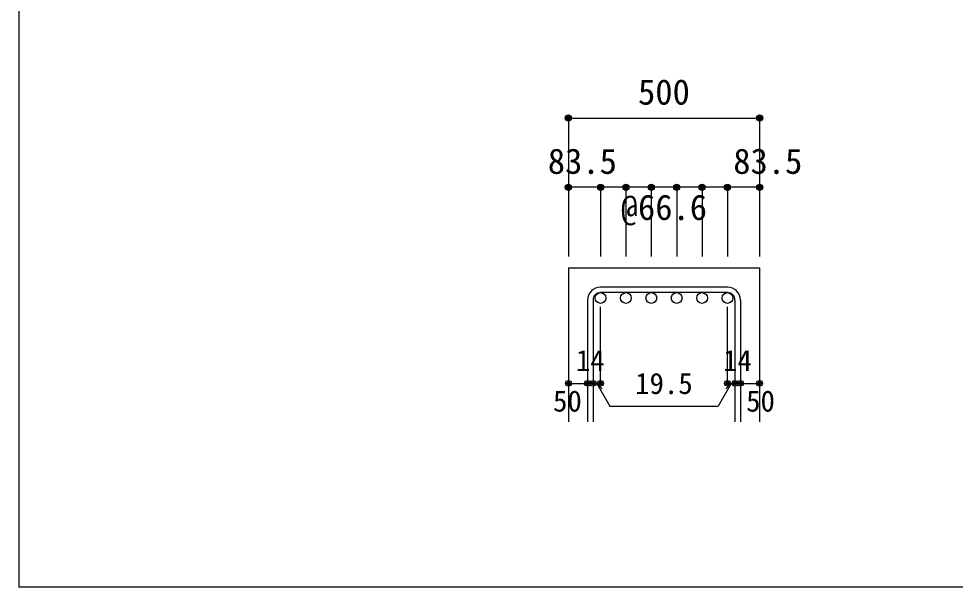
# Model space of a CAD drawing. Units: millimetres at full size, sheet at 1:30; details may follow other scales. Extents: x -5973 to 5954, y -4195 to 4201.
# Drawn here: x -5973 to -3539, y -4195 to -2717 of the extents above; entities that cross this region are included whole.
import ezdxf
from ezdxf.enums import TextEntityAlignment as Align

# ---------------------------------------------------------------- set-up
doc = ezdxf.new("R2010")
doc.units = ezdxf.units.MM
doc.header["$LTSCALE"] = 30
doc.header["$PDMODE"] = 32
doc.header["$PDSIZE"] = 15
for name, color, linetype in [('0-1', 2, 'Continuous'), ('0-5', 7, 'Continuous'), ('0-6', 7, 'Continuous'), ('0-D', 4, 'Continuous'), ('F-0_枠', 6, 'Continuous')]:
    doc.layers.add(name, color=color, linetype=linetype)
doc.styles.add('ＭＳ ゴシック', font='')
doc.styles.get('ＭＳ ゴシック').set_extended_font_data('MS Gothic')

msp = doc.modelspace()

# ---------------------------------------------------------------- linework, layer by layer
at = {"layer": '0-1'}
for p, q in [((-4544.3, -3364.89), (-4544.3, -3764.89)), ((-4544.3, -3364.89), (-4047.3, -3364.89)), ((-4047.3, -3364.89), (-4047.3, -3764.89))]:
    msp.add_line(p, q, dxfattribs=at)
at = {"layer": '0-5', "color": 3}
for centre in [(-4460.8, -3442.89), (-4394.8, -3442.89), (-4328.8, -3442.89), (-4262.8, -3442.89), (-4196.8, -3442.89), (-4130.8, -3442.89)]:
    msp.add_circle(centre, 14, dxfattribs=at)
at = {"layer": '0-6'}
for p, q in [((-4130.8, -3414.89), (-4460.8, -3414.89)), ((-4130.8, -3428.89), (-4460.8, -3428.89)), ((-4494.3, -3448.39), (-4494.3, -3764.89)), ((-4480.3, -3448.39), (-4480.3, -3764.89)), ((-4111.3, -3448.39), (-4111.3, -3764.89)), ((-4097.3, -3448.39), (-4097.3, -3764.89))]:
    msp.add_line(p, q, dxfattribs=at)
for centre, radius, start, end in [((-4460.8, -3448.39), 33.5, 90, 180), ((-4460.8, -3448.39), 19.5, 90, 180), ((-4130.8, -3448.39), 33.5, 0, 90), ((-4130.8, -3448.39), 19.5, 0, 90)]:
    msp.add_arc(centre, radius, start, end, dxfattribs=at)
at = {"layer": '0-D'}
for p, q in [((-4544.3, -2974.89), (-4047.3, -2974.89)), ((-4544.3, -2974.89), (-4544.3, -3154.89)), ((-4544.3, -2974.89), (-4047.3, -2974.89)), ((-4047.3, -2974.89), (-4047.3, -3154.89)), ((-4460.8, -3154.89), (-4544.3, -3154.89)), ((-4544.3, -3154.89), (-4544.3, -3334.89)), ((-4295.8, -3154.89), (-4460.8, -3154.89)), ((-4460.8, -3154.89), (-4460.8, -3334.89)), ((-4394.8, -3154.89), (-4394.8, -3334.89)), ((-4328.8, -3154.89), (-4328.8, -3334.89)), ((-4130.8, -3154.89), (-4295.8, -3154.89)), ((-4262.8, -3154.89), (-4262.8, -3334.89)), ((-4196.8, -3154.89), (-4196.8, -3334.89)), ((-4047.3, -3154.89), (-4130.8, -3154.89)), ((-4130.8, -3154.89), (-4130.8, -3334.89)), ((-4047.3, -3154.89), (-4047.3, -3334.89)), ((-4460.8, -3664.89), (-4460.8, -3465.56)), ((-4130.8, -3664.89), (-4130.8, -3465.56)), ((-4544.3, -3664.89), (-4494.3, -3664.89)), ((-4494.3, -3664.89), (-4460.8, -3664.89)), ((-4470.55, -3664.89), (-4456.41, -3679.04)), ((-4470.55, -3664.89), (-4436.33, -3724.17)), ((-4121.05, -3664.89), (-4155.27, -3724.17)), ((-4121.05, -3664.89), (-4135.19, -3679.04)), ((-4130.8, -3664.89), (-4047.3, -3664.89)), ((-4111.3, -3664.89), (-4097.3, -3664.89)), ((-4436.33, -3724.17), (-4155.27, -3724.17))]:
    msp.add_line(p, q, dxfattribs=at)
msp.add_lwpolyline([(-4047.3, -2974.89), (-4047.3, -3154.89), (-4047.3, -3334.89)], dxfattribs=at)
for centre, radius in [((-4544.3, -2974.89), 8), ((-4544.3, -2974.89), 7.2), ((-4544.3, -2974.89), 6.4), ((-4544.3, -2974.89), 5.6), ((-4047.3, -2974.89), 8), ((-4047.3, -2974.89), 7.2), ((-4047.3, -2974.89), 6.4), ((-4047.3, -2974.89), 5.6), ((-4544.3, -2974.89), 4.8), ((-4544.3, -2974.89), 4), ((-4544.3, -2974.89), 3.2), ((-4544.3, -2974.89), 2.4), ((-4544.3, -2974.89), 1.6), ((-4544.3, -2974.89), 0.8), ((-4047.3, -2974.89), 4.8), ((-4047.3, -2974.89), 4), ((-4047.3, -2974.89), 3.2), ((-4047.3, -2974.89), 2.4), ((-4047.3, -2974.89), 1.6), ((-4047.3, -2974.89), 0.8), ((-4544.3, -3154.89), 8), ((-4544.3, -3154.89), 7.2), ((-4544.3, -3154.89), 6.4), ((-4544.3, -3154.89), 5.6), ((-4544.3, -3154.89), 4.8), ((-4544.3, -3154.89), 4), ((-4544.3, -3154.89), 3.2), ((-4544.3, -3154.89), 2.4), ((-4544.3, -3154.89), 1.6), ((-4544.3, -3154.89), 0.8), ((-4460.8, -3154.89), 8), ((-4460.8, -3154.89), 7.2), ((-4460.8, -3154.89), 6.4), ((-4460.8, -3154.89), 5.6), ((-4460.8, -3154.89), 4.8), ((-4460.8, -3154.89), 4), ((-4460.8, -3154.89), 3.2), ((-4460.8, -3154.89), 2.4), ((-4460.8, -3154.89), 1.6), ((-4460.8, -3154.89), 0.8), ((-4394.8, -3154.89), 8), ((-4394.8, -3154.89), 7.2), ((-4394.8, -3154.89), 6.4), ((-4394.8, -3154.89), 5.6), ((-4394.8, -3154.89), 4.8), ((-4394.8, -3154.89), 4), ((-4394.8, -3154.89), 3.2), ((-4394.8, -3154.89), 2.4), ((-4394.8, -3154.89), 1.6), ((-4394.8, -3154.89), 0.8), ((-4328.8, -3154.89), 8), ((-4328.8, -3154.89), 7.2), ((-4328.8, -3154.89), 6.4), ((-4328.8, -3154.89), 5.6), ((-4328.8, -3154.89), 4.8), ((-4328.8, -3154.89), 4), ((-4328.8, -3154.89), 3.2), ((-4328.8, -3154.89), 2.4), ((-4328.8, -3154.89), 1.6), ((-4328.8, -3154.89), 0.8), ((-4262.8, -3154.89), 8), ((-4262.8, -3154.89), 7.2), ((-4262.8, -3154.89), 6.4), ((-4262.8, -3154.89), 5.6), ((-4262.8, -3154.89), 4.8), ((-4262.8, -3154.89), 4), ((-4262.8, -3154.89), 3.2), ((-4262.8, -3154.89), 2.4), ((-4262.8, -3154.89), 1.6), ((-4262.8, -3154.89), 0.8), ((-4196.8, -3154.89), 8), ((-4196.8, -3154.89), 7.2), ((-4196.8, -3154.89), 6.4), ((-4196.8, -3154.89), 5.6), ((-4196.8, -3154.89), 4.8), ((-4196.8, -3154.89), 4), ((-4196.8, -3154.89), 3.2), ((-4196.8, -3154.89), 2.4), ((-4196.8, -3154.89), 1.6), ((-4196.8, -3154.89), 0.8), ((-4130.8, -3154.89), 8), ((-4130.8, -3154.89), 7.2), ((-4130.8, -3154.89), 6.4), ((-4130.8, -3154.89), 5.6), ((-4130.8, -3154.89), 4.8), ((-4130.8, -3154.89), 4), ((-4130.8, -3154.89), 3.2), ((-4130.8, -3154.89), 2.4), ((-4130.8, -3154.89), 1.6), ((-4130.8, -3154.89), 0.8), ((-4047.3, -3154.89), 8), ((-4047.3, -3154.89), 7.2), ((-4047.3, -3154.89), 6.4), ((-4047.3, -3154.89), 5.6), ((-4047.3, -3154.89), 4.8), ((-4047.3, -3154.89), 4), ((-4047.3, -3154.89), 3.2), ((-4047.3, -3154.89), 2.4), ((-4047.3, -3154.89), 1.6), ((-4047.3, -3154.89), 0.8), ((-4544.3, -3664.89), 4), ((-4544.3, -3664.89), 3.6), ((-4544.3, -3664.89), 3.2), ((-4544.3, -3664.89), 2.8), ((-4544.3, -3664.89), 2.4), ((-4544.3, -3664.89), 2), ((-4544.3, -3664.89), 1.6), ((-4544.3, -3664.89), 1.2), ((-4544.3, -3664.89), 0.8), ((-4544.3, -3664.89), 0.4), ((-4494.3, -3664.89), 4), ((-4494.3, -3664.89), 3.6), ((-4494.3, -3664.89), 3.2), ((-4494.3, -3664.89), 2.8), ((-4494.3, -3664.89), 2.4), ((-4494.3, -3664.89), 2), ((-4494.3, -3664.89), 1.6), ((-4494.3, -3664.89), 1.2), ((-4494.3, -3664.89), 0.8), ((-4494.3, -3664.89), 0.4), ((-4480.3, -3664.89), 4), ((-4480.3, -3664.89), 3.6), ((-4480.3, -3664.89), 3.2), ((-4480.3, -3664.89), 2.8), ((-4480.3, -3664.89), 2.4), ((-4480.3, -3664.89), 2), ((-4480.3, -3664.89), 1.6), ((-4480.3, -3664.89), 1.2), ((-4480.3, -3664.89), 0.8), ((-4480.3, -3664.89), 0.4), ((-4460.8, -3664.89), 4), ((-4460.8, -3664.89), 3.6), ((-4460.8, -3664.89), 3.2), ((-4460.8, -3664.89), 2.8), ((-4460.8, -3664.89), 2.4), ((-4460.8, -3664.89), 2), ((-4460.8, -3664.89), 1.6), ((-4460.8, -3664.89), 1.2), ((-4460.8, -3664.89), 0.8), ((-4460.8, -3664.89), 0.4), ((-4130.8, -3664.89), 4), ((-4130.8, -3664.89), 3.6), ((-4130.8, -3664.89), 3.2), ((-4130.8, -3664.89), 2.8), ((-4130.8, -3664.89), 2.4), ((-4130.8, -3664.89), 2), ((-4130.8, -3664.89), 1.6), ((-4130.8, -3664.89), 1.2), ((-4130.8, -3664.89), 0.8), ((-4130.8, -3664.89), 0.4), ((-4111.3, -3664.89), 4), ((-4111.3, -3664.89), 3.6), ((-4111.3, -3664.89), 3.2), ((-4111.3, -3664.89), 2.8), ((-4111.3, -3664.89), 2.4), ((-4111.3, -3664.89), 2), ((-4111.3, -3664.89), 1.6), ((-4111.3, -3664.89), 1.2), ((-4111.3, -3664.89), 0.8), ((-4111.3, -3664.89), 0.4), ((-4097.3, -3664.89), 4), ((-4097.3, -3664.89), 3.6), ((-4097.3, -3664.89), 3.2), ((-4097.3, -3664.89), 2.8), ((-4097.3, -3664.89), 2.4), ((-4097.3, -3664.89), 2), ((-4097.3, -3664.89), 1.6), ((-4097.3, -3664.89), 1.2), ((-4097.3, -3664.89), 0.8), ((-4097.3, -3664.89), 0.4), ((-4047.3, -3664.89), 4), ((-4047.3, -3664.89), 3.6), ((-4047.3, -3664.89), 3.2), ((-4047.3, -3664.89), 2.8), ((-4047.3, -3664.89), 2.4), ((-4047.3, -3664.89), 2), ((-4047.3, -3664.89), 1.6), ((-4047.3, -3664.89), 1.2), ((-4047.3, -3664.89), 0.8), ((-4047.3, -3664.89), 0.4)]:
    msp.add_circle(centre, radius, dxfattribs=at)
at = {"layer": '0-D', "color": 7}
for p in [(-4544.3, -2974.89), (-4047.3, -2974.89), (-4544.3, -3154.89), (-4460.8, -3154.89), (-4394.8, -3154.89), (-4328.8, -3154.89), (-4262.8, -3154.89), (-4196.8, -3154.89), (-4130.8, -3154.89), (-4047.3, -3154.89), (-4544.3, -3664.89), (-4494.3, -3664.89), (-4480.3, -3664.89), (-4460.8, -3664.89), (-4130.8, -3664.89), (-4111.3, -3664.89), (-4097.3, -3664.89), (-4047.3, -3664.89)]:
    msp.add_point(p, dxfattribs=at)
at = {"layer": 'F-0_枠'}
for p in [(-5972.88, 4201.15), (5954.1, -4195.24)]:
    msp.add_line(p, (-5972.88, -4195.24), dxfattribs=at)

# ---------------------------------------------------------------- texts
at = {"layer": '0-D', "style": 'ＭＳ ゴシック'}
for s, height, p in [('500', 65.98, (-4363.3, -2959.89)), ('83.5', 65.98, (-4597.8, -3139.89)), ('83.5', 65.98, (-4115.8, -3139.89)), ('@66.6', 65.98, (-4408.3, -3259.89)), ('14', 54.99, (-4524.84, -3649.44)), ('14', 54.99, (-4142.26, -3649.44)), ('19.5', 54.99, (-4370.8, -3709.17)), ('50', 54.99, (-4584.3, -3754.89)), ('50', 54.99, (-4082.3, -3754.89))]:
    msp.add_text(s, height=height, dxfattribs=at).set_placement(p, align=Align.BOTTOM_LEFT)

doc.saveas('drawing.dxf')
